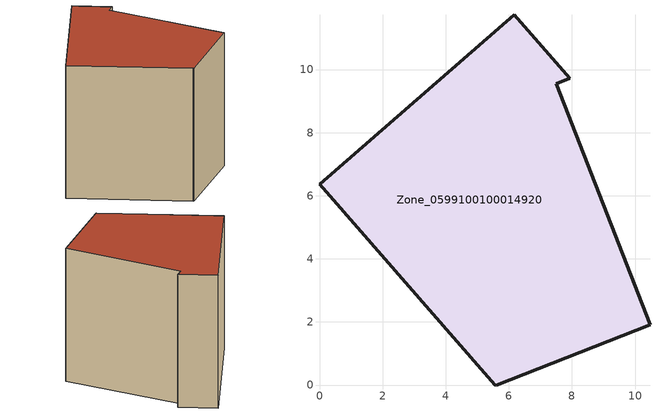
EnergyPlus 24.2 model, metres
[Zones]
Zone_0599100100014920
 floor ground (C_G): 7.5,9.55 10.47,1.91 5.61,0 5.55,0 0,6.37 6.17,11.73 7.93,9.72 z0
 wall outside (C_F): 7.93,9.72 6.17,11.73 0,6.37 5.55,0 5.61,0 10.47,1.91 7.5,9.55 7.93,9.72 z0:9.97
 roof outside (C_R): 10.47,1.91 7.5,9.55 7.93,9.72 6.17,11.73 0,6.37 5.55,0 5.61,0 z9.97
[BUILDING]
Pand.0599100100014920: North Axis=0; Terrain=City; Loads Convergence Tolerance Value=0.04; Temperature Convergence Tolerance Value=0.4; Solar Distribution=FullExterior; Maximum Number of Warmup Days=25; Minimum Number of Warmup Days=1
[Site:Location]
Rotterdam.The.Hague.AP_ZH_NLD Design_Conditions: Latitude=51.96; Longitude=4.45; Time Zone=1; Elevation=-4.5
[SITE:GROUNDTEMPERATURE:BUILDINGSURFACE]
18, 18, 18, 18, 18, 18, 18, 18, 18, 18, 18, 18
[MATERIAL] Thermal Absorptance=0.9; Solar Absorptance=0.7; Visible Absorptance=0.7
Name | Roughness | Thickness | Conductivity | Density | Specific Heat
G.TI.2015-2018 | MediumSmooth | 0.15 | 0.0428571 | 540 | 1210
F.TI.2015-2018 | Rough | 0.3 | 0.0666667 | 1920 | 840
R.TI.2015-2018 | MediumRough | 0.2 | 0.0333333 | 1500 | 1000
[CONSTRUCTION]
C_G: G.TI.2015-2018
C_F: F.TI.2015-2018
C_R: R.TI.2015-2018
[ZONE]
Zone_0599100100014920: Type=1; Multiplier=1; Ceiling Height=Autocalculate; Volume=Autocalculate; Floor Area=autocalculate; Part of Total Floor Area=Yes
[ZONEINFILTRATION:DESIGNFLOWRATE]
Infil_Zone_0599100100014920: Zone or ZoneList or Space or SpaceList=Zone_0599100100014920; Schedule=AlwaysOn; Design Flow Rate Calculation Method=Flow/Area; Flow Rate per Floor Area=0.0015; Constant Term Coefficient=1; Temperature Term Coefficient=0; Velocity Term Coefficient=0; Velocity Squared Term Coefficient=0
[HVACTEMPLATE:ZONE:IDEALLOADSAIRSYSTEM]
Zone_0599100100014920: Maximum Heating Supply Air Temperature=50; Minimum Cooling Supply Air Temperature=13; Maximum Heating Supply Air Humidity Ratio=0.0156; Minimum Cooling Supply Air Humidity Ratio=0.0077; Heating Limit=NoLimit; Cooling Limit=NoLimit; Dehumidification Control Type=ConstantSensibleHeatRatio; Cooling Sensible Heat Ratio=0.7; Dehumidification Setpoint=60; Humidification Control Type=None; Humidification Setpoint=30; Outdoor Air Method=None; Outdoor Air Flow Rate per Person=0.00944; Outdoor Air Flow Rate per Zone Floor Area=0; Outdoor Air Flow Rate per Zone=0; Demand Controlled Ventilation Type=None; Outdoor Air Economizer Type=NoEconomizer; Heat Recovery Type=None; Sensible Heat Recovery Effectiveness=0.7; Latent Heat Recovery Effectiveness=0.65
[ZONECONTROL:THERMOSTAT]
ThermostatControl_Zone_0599100100014920: Zone or ZoneList=Zone_0599100100014920; Control Type Schedule=DualSetpointControlType; Control 1=Thermostat_Zone_0599100100014920; Temperature Difference Between Cutout And Setpoint=0
[THERMOSTATSETPOINT:DUALSETPOINT]
Thermostat_Zone_0599100100014920: Heating Setpoint Temperature Schedule=HeatingSetpoint_Zone_0599100100014920; Cooling Setpoint Temperature Schedule=CoolingSetpoint_Zone_0599100100014920
[SCHEDULE:COMPACT]
HeatingSetpoint_Zone_0599100100014920: Through: 12/31, For: AllDays, Until: 24:00, 21
CoolingSetpoint_Zone_0599100100014920: Through: 12/31, For: AllDays, Until: 24:00, 24
DualSetpointControlType: Through: 12/31, For: AllDays, Until: 24:00, 4
AlwaysOn: Through: 12/31, For: AllDays, Until: 24:00, 1
